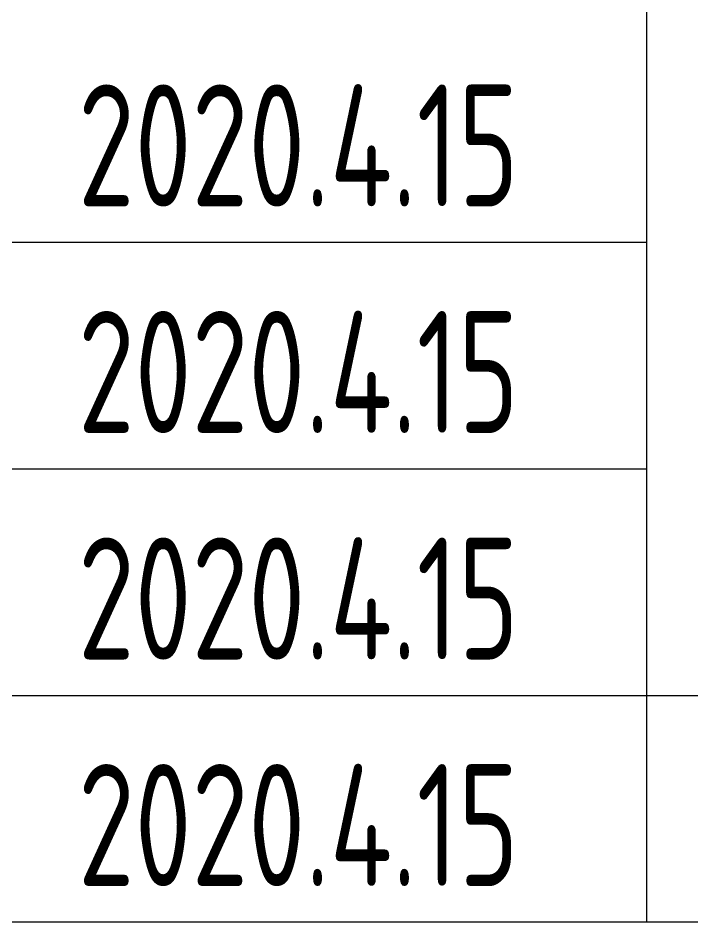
# Model space of a CAD drawing. Extents: x 6128144 to 12201635, y -1670122 to -706096.
# Drawn here: x 6131241 to 6132209, y -752248 to -750951 of the extents above; entities that cross this region are included whole.
import ezdxf
from ezdxf.enums import TextEntityAlignment as Align

# ---------------------------------------------------------------- set-up
doc = ezdxf.new("R2010")
doc.units = 0
doc.header["$LTSCALE"] = 1000
doc.header["$MEASUREMENT"] = 0
doc.layers.get('0').update_dxf_attribs({"linetype": 'CONTINUOUS'})
doc.styles.add('sceie', font='sceie.shx', dxfattribs={"bigfont": 'sceic.shx'})

msp = doc.modelspace()

# ---------------------------------------------------------------- linework, layer by layer
for p, q in [((6132144.1, -752247.9), (6132144.1, -750622.9)), ((6132144.1, -752247.9), (6132144.1, -750622.9)), ((6129394.1, -751272.9), (6132144.1, -751272.9)), ((6129394.1, -751272.9), (6132144.1, -751272.9)), ((6129394.1, -751597.9), (6132144.1, -751597.9)), ((6129394.1, -751597.9), (6132144.1, -751597.9)), ((6129394.1, -751922.9), (6132144.1, -751922.9)), ((6129394.1, -751922.9), (6132144.1, -751922.9)), ((6132144.1, -751922.9), (6138394.1, -751922.9)), ((6132144.1, -751922.9), (6138394.1, -751922.9)), ((6129394.1, -752247.9), (6138394.1, -752247.9)), ((6129394.1, -752247.9), (6138394.1, -752247.9))]:
    msp.add_line(p, q)

# ---------------------------------------------------------------- texts
at = {"style": 'sceie', "width": 0.8}
for p in [(6131643.8, -751133.7), (6131643.8, -751133.7), (6131643.8, -751458.7), (6131643.8, -751458.7), (6131643.8, -751783.7), (6131643.8, -751783.7), (6131643.8, -752108.7), (6131643.8, -752108.7)]:
    msp.add_attdef('2020.4.15', text='200320-02-040', height=175, dxfattribs=at).set_placement(p, align=Align.MIDDLE)

doc.saveas('drawing.dxf')
